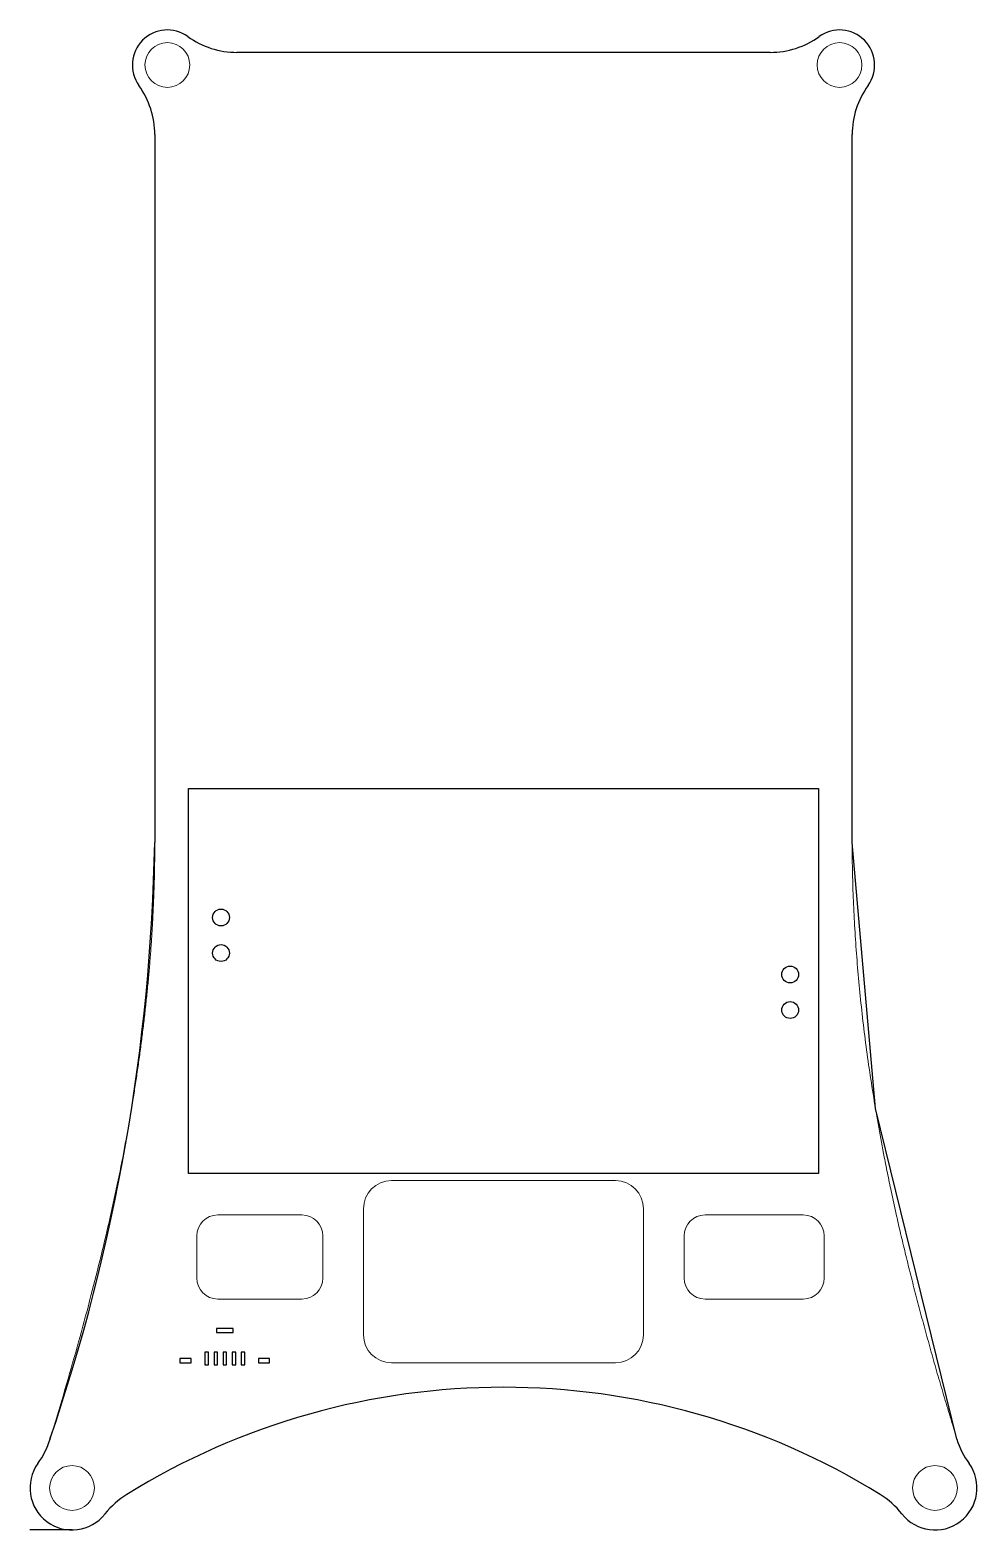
# Model space of a CAD drawing. Header units: millimetres. Extents: x 0 to 68, y 0 to 107.
import ezdxf

# ---------------------------------------------------------------- set-up
doc = ezdxf.new("R2010")
doc.units = ezdxf.units.MM
doc.linetypes.add('CENTERX2', pattern=[20.32, 12.7, -2.54, 2.54, -2.54])

msp = doc.modelspace()

# ---------------------------------------------------------------- linework, layer by layer
at = {"color": 7, "linetype": 'Continuous'}
for p, q in [((52.85, 105.49), (14.78, 105.49)), ((52.85, 105.49), (14.78, 105.49)), ((8.91, 99.62), (8.91, 49.09)), ((8.91, 99.62), (8.91, 49.09)), ((58.71, 49.09), (58.71, 99.62)), ((58.71, 49.09), (58.71, 99.62)), ((11.31, 25.44), (11.31, 52.94)), ((11.31, 52.94), (56.31, 52.94)), ((56.31, 52.94), (56.31, 25.44)), ((56.31, 25.44), (11.31, 25.44)), ((13.31, 14.39), (13.31, 14.09)), ((14.51, 14.39), (13.31, 14.39)), ((13.31, 14.09), (14.51, 14.09)), ((14.51, 14.09), (14.51, 14.39)), ((10.71, 12.24), (10.71, 11.94)), ((11.51, 12.24), (10.71, 12.24)), ((10.71, 11.94), (11.51, 11.94)), ((11.51, 11.94), (11.51, 12.24)), ((12.49, 12.7), (12.49, 11.8)), ((12.74, 12.7), (12.49, 12.7)), ((12.49, 11.8), (12.74, 11.8)), ((12.74, 11.8), (12.74, 12.7)), ((13.14, 12.7), (13.14, 11.8)), ((13.39, 12.7), (13.14, 12.7)), ((13.14, 11.8), (13.39, 11.8)), ((13.39, 11.8), (13.39, 12.7)), ((14.04, 12.7), (13.79, 12.7)), ((13.79, 12.7), (13.79, 11.8)), ((13.79, 11.8), (14.04, 11.8)), ((14.04, 11.8), (14.04, 12.7)), ((14.44, 12.7), (14.44, 11.8)), ((14.69, 12.7), (14.44, 12.7)), ((14.44, 11.8), (14.69, 11.8)), ((14.69, 11.8), (14.69, 12.7)), ((15.09, 12.7), (15.09, 11.8)), ((15.34, 12.7), (15.09, 12.7)), ((15.09, 11.8), (15.34, 11.8)), ((15.34, 11.8), (15.34, 12.7)), ((16.31, 12.24), (16.31, 11.94)), ((17.11, 12.24), (16.31, 12.24)), ((16.31, 11.94), (17.11, 11.94)), ((17.11, 11.94), (17.11, 12.24))]:
    msp.add_line(p, q, dxfattribs=at)
at = {"color": 7, "linetype": 'Continuous', "lineweight": 15}
for p, q in [((52.85, 105.49), (14.78, 105.49)), ((8.91, 99.62), (8.91, 49.09)), ((58.71, 49.09), (58.71, 99.62)), ((41.81, 24.94), (25.81, 24.94)), ((23.81, 22.94), (23.81, 13.94)), ((43.81, 13.94), (43.81, 22.94)), ((19.41, 22.49), (13.41, 22.49)), ((55.21, 22.49), (48.21, 22.49)), ((11.91, 20.99), (11.91, 17.99)), ((20.91, 17.99), (20.91, 20.99)), ((46.71, 20.99), (46.71, 17.99)), ((56.71, 17.99), (56.71, 20.99)), ((13.41, 16.49), (19.41, 16.49)), ((48.21, 16.49), (55.21, 16.49)), ((25.81, 11.94), (41.81, 11.94))]:
    msp.add_line(p, q, dxfattribs=at)
at = {"color": 7, "linetype": 'CENTERX2'}
msp.add_line((3, 0), (0, 0), dxfattribs=at)
at = {"color": 7, "linetype": 'Continuous', "flags": 128}
msp.add_lwpolyline([(66.19, 6.49), (60.37, 30.1), (58.71, 49.09)], dxfattribs=at)
msp.add_lwpolyline([(66.19, 6.49), (60.37, 30.1), (58.71, 49.09)], dxfattribs=at)
at = {"color": 7, "linetype": 'Continuous', "lineweight": 15}
for centre in [(9.81, 104.59), (57.81, 104.59), (3, 3), (64.62, 3)]:
    msp.add_circle(centre, 1.6, dxfattribs=at)
at = {"color": 7, "linetype": 'Continuous'}
for centre in [(13.64, 43.73), (13.64, 41.19), (54.28, 39.66), (54.28, 37.12)]:
    msp.add_circle(centre, 0.6, dxfattribs=at)
for centre, radius, start, end in [((9.81, 104.59), 2.5, 54.2687, 215.7313), ((9.81, 104.59), 2.5, 54.2687, 215.7313), ((14.78, 111.49), 6, 234.2687, 270), ((14.78, 111.49), 6, 234.2687, 270), ((52.85, 111.49), 6, 270, 305.7313), ((52.85, 111.49), 6, 270, 305.7313), ((57.81, 104.59), 2.5, 324.2687, 125.7313), ((57.81, 104.59), 2.5, 324.2687, 125.7313), ((2.91, 99.62), 6, 0, 35.7313), ((2.91, 99.62), 6, 0, 35.7313), ((64.71, 99.62), 6, 144.2687, 180), ((64.71, 99.62), 6, 144.2687, 180), ((-130.84, 51.67), 139.77, 341.1408, 358.9411), ((-130.84, 51.67), 139.77, 341.1408, 358.9411), ((33.81, -40.91), 51.1, 58.2432, 121.7568), ((33.81, -40.91), 51.1, 58.2432, 121.7568), ((-4.3, 8.26), 6, 324.214, 342.8138), ((-4.3, 8.26), 6, 324.214, 342.8138), ((71.92, 8.26), 6, 197.1882, 215.7881), ((71.92, 8.26), 6, 197.1882, 215.7881), ((3, 3), 3, 144.2057, 321.8181), ((3, 3), 3, 144.2057, 321.8181), ((64.62, 3), 3, 218.1819, 35.7976), ((64.62, 3), 3, 218.1819, 35.7976), ((10.07, -2.56), 6, 121.7568, 141.8181), ((10.07, -2.56), 6, 121.7568, 141.8181), ((57.55, -2.56), 6, 38.1819, 58.2432), ((57.55, -2.56), 6, 38.1819, 58.2432)]:
    msp.add_arc(centre, radius, start, end, dxfattribs=at)
at = {"color": 7, "linetype": 'Continuous', "lineweight": 15}
for centre, radius, start, end in [((9.81, 104.59), 2.5, 54.2687, 215.7313), ((14.78, 111.49), 6, 234.2687, 270), ((52.85, 111.49), 6, 270, 305.7313), ((57.81, 104.59), 2.5, 324.2687, 125.7313), ((2.91, 99.62), 6, 360, 35.7313), ((64.71, 99.62), 6, 144.2687, 180), ((25.81, 22.94), 2, 90, 180), ((41.81, 22.94), 2, 0, 90), ((13.41, 20.99), 1.5, 90, 180), ((19.41, 20.99), 1.5, 0, 90), ((48.21, 20.99), 1.5, 90, 180), ((55.21, 20.99), 1.5, 0, 90), ((13.41, 17.99), 1.5, 180, 270), ((19.41, 17.99), 1.5, 270, 0), ((48.21, 17.99), 1.5, 180, 270), ((55.21, 17.99), 1.5, 270, 0), ((25.81, 13.94), 2, 180, 270), ((41.81, 13.94), 2, 270, 0), ((33.81, -40.91), 51.1, 58.2432, 121.7568), ((-4.3, 8.26), 6, 324.2057, 342.8055), ((71.92, 8.26), 6, 197.1977, 215.7976), ((3, 3), 3, 144.2057, 321.8181), ((64.62, 3), 3, 218.1819, 35.7976), ((10.07, -2.56), 6, 121.7568, 141.8181), ((57.55, -2.56), 6, 38.1819, 58.2432)]:
    msp.add_arc(centre, radius, start, end, dxfattribs=at)
for points, knots in [([(8.91, 49.09), (8.91, 48.75), (8.91, 48.06), (8.89, 47.04), (8.87, 46.01), (8.83, 44.97), (8.78, 43.93), (8.73, 42.88), (8.66, 41.83), (8.58, 40.77), (8.49, 39.71), (8.39, 38.64), (8.28, 37.57), (8.16, 36.5), (8.03, 35.42), (7.89, 34.33), (7.74, 33.24), (7.58, 32.15), (7.41, 31.05), (7.23, 29.94), (7.04, 28.83), (6.83, 27.72), (6.53, 26.11), (6.09, 23.97), (5.49, 21.28), (4.81, 18.49), (4.07, 15.62), (3.26, 12.66), (2.38, 9.6), (1.75, 7.54), (1.43, 6.49)], [0, 0, 0, 0, 0.023548, 0.047211, 0.070989, 0.094886, 0.118904, 0.143045, 0.167311, 0.191705, 0.216229, 0.240885, 0.265675, 0.290601, 0.315665, 0.340869, 0.366215, 0.391705, 0.417341, 0.443126, 0.469059, 0.495145, 0.521383, 0.582489, 0.645989, 0.711901, 0.780243, 0.851031, 0.924279, 1, 1, 1, 1]), ([(66.19, 6.49), (66.03, 7.02), (65.71, 8.07), (65.24, 9.63), (64.79, 11.17), (64.36, 12.69), (63.94, 14.19), (63.55, 15.66), (63.17, 17.11), (62.8, 18.53), (62.46, 19.94), (62.13, 21.32), (61.82, 22.68), (61.53, 24.01), (61.26, 25.32), (60.94, 26.9), (60.6, 28.74), (60.24, 30.86), (59.92, 32.95), (59.63, 35.03), (59.39, 37.09), (59.18, 39.13), (59.01, 41.16), (58.88, 43.16), (58.78, 45.16), (58.72, 47.13), (58.71, 48.44), (58.71, 49.09)], [0, 0, 0, 0, 0.038208, 0.075794, 0.112762, 0.149112, 0.184846, 0.219966, 0.254474, 0.288371, 0.321659, 0.354341, 0.386419, 0.417895, 0.448772, 0.479052, 0.528964, 0.578325, 0.627147, 0.675444, 0.723229, 0.770516, 0.817319, 0.863653, 0.909534, 0.954978, 1, 1, 1, 1])]:
    msp.add_open_spline(points, degree=3, knots=knots, dxfattribs=at)

doc.saveas('drawing.dxf')
